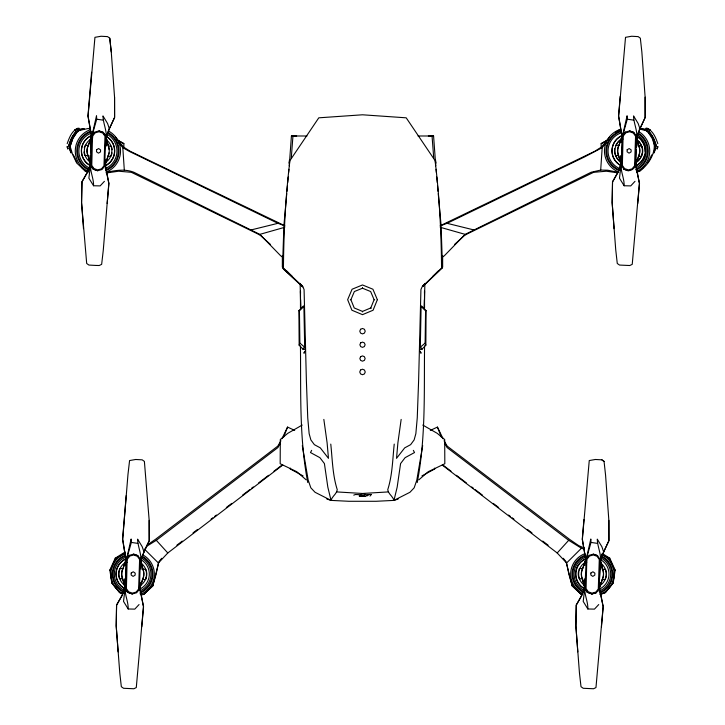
<?xml version="1.0" encoding="UTF-8"?>
<svg xmlns="http://www.w3.org/2000/svg" width="725" height="725" viewBox="0 0 725 725"><rect width="100%" height="100%" fill="white"/><g stroke="black" fill="none" stroke-linecap="round" stroke-linejoin="round"><path stroke-width="1.09" d="M300.44 345.907C300.984 391.473 299.135 437.719 307.772 482.533M300.467 308.243L300.485 291.233L300.513 293.362M442.64 255.807L442.649 266.873M425.847 345.182L426.083 310.663L421.742 306.167L421.343 306.666L425.584 310.798L425.122 343.142L425.847 345.182L421.941 349.323L419.684 349.414M104.418 181.332L100.15 185.899L93.552 185.754C93.851 177.398 88.704 169.487 91.024 160.959M139.055 604.559L134.787 609.127L128.189 608.982C128.488 600.626 123.332 592.715 125.652 584.187M598.732 604.559L594.464 609.127L587.857 608.982C588.156 600.626 583.009 592.715 585.329 584.187M635.009 181.332L630.741 185.899L624.134 185.754C624.433 177.398 619.286 169.487 621.606 160.959M123.83 147.864L123.884 143.641L117.214 139.88M424.406 299.742L424.297 308.252L424.877 283.412M424.487 293.362L424.515 291.233L424.533 308.243M323.839 419.403L327.102 442.794L328.47 458.336L320.305 447.869L314.369 444.661L310.862 439.903L309.149 433.677L307.744 417.872L306.394 380.888L304.074 289.52L302.914 286.91L283.43 268.051C283.747 232.154 285.568 196.23 289.937 160.587L318.792 117.822L362.5 114.795L406.208 117.822L435.063 160.587C439.432 196.23 441.253 232.154 441.57 268.051L422.086 286.91L420.926 289.52L418.606 380.888L417.256 417.872L415.851 433.677L414.138 439.903L410.631 444.661L404.695 447.869L396.53 458.336L397.898 442.794L401.161 419.403M421.116 305.941L420.273 348.19M286.747 193.638L283.946 225.158L282.478 267.733L302.171 286.475L302.207 285.759L299.76 283.466M90.471 142.272L90.552 139.019L91.685 135.557M104.672 166.079L105.778 136.037L103.258 132.412L99.044 130.917L94.658 132.113C86.782 140.704 92.863 155.014 90.87 165.608L93.38 169.233L97.603 170.728L101.989 169.523L104.744 166.079L105.941 162.608L106.022 159.364M125.108 565.5L125.18 562.256L126.322 558.785M139.68 588.446L140.578 585.845L140.659 582.592M584.776 565.5L584.857 562.256L585.999 558.785L582.673 568.608A11.355 9.987 -88 0 0 582.32 578.795L584.794 587.948M599.357 588.446L600.255 585.845L600.336 582.592M621.053 142.272L621.135 139.019L622.277 135.557M628.185 170.728L623.971 169.233L628.185 170.728C633.985 170.828 637.039 164.521 636.613 159.364M90.009 155.639L89.764 162.056L90.48 164.711L88.015 155.567A11.355 9.987 -88 0 1 88.359 145.381L91.749 135.557M91.577 139.055L90.942 165.608L93.462 169.233L97.676 170.728M106.484 145.997L106.729 139.581L106.013 136.916M124.646 578.867L124.392 585.283L125.117 587.948M125.416 585.32L126.603 558.794L129.358 555.35L126.531 558.785L126.132 562.283L125.579 588.836L128.089 592.461L132.312 593.956L128.017 592.461L125.579 588.836M141.121 569.225L141.366 562.808L140.65 560.153M584.323 578.867L584.069 585.283L584.839 587.948M600.164 562.772L598.986 589.307L596.222 592.751L591.908 593.956L587.694 592.461L585.175 588.836L585.021 585.32L586.28 558.794L588.963 555.35L593.349 554.145L597.572 555.64L593.349 554.145M600.789 569.225L601.043 562.808L600.318 560.153L602.529 569.288A12.397 12.388 -88.1 0 1 602.176 579.474L605.176 579.583A12.107 12.098 -88 0 0 605.529 569.388L602.529 569.288M620.6 155.639L620.346 162.056L621.062 164.711M624.044 169.233L621.452 165.608L622.485 135.557L625.24 132.113L629.626 130.917L633.849 132.412L636.36 136.037L635.725 162.581M621.37 162.092L622.558 135.566L625.24 132.113M636.106 149.422L635.336 166.079M636.178 147.229L636.441 139.544M637.067 145.997L637.32 139.581L636.595 136.916M441.706 257.593L444.362 255.744L465.16 234.365L591.183 172.242L600.69 170.085L602.194 147.664L606.916 142M289.248 165.826L291.423 135.992L296.625 135.992M291.269 158.095L292.954 135.992M599.874 563.932L600.282 560.697L603.254 552.767L608.891 540.778L608.855 520.387L605.574 475.192L604.061 461.417L601.877 459.84L595.37 459.478L589.253 460.556L582.374 539.273L586.162 562.382M636.151 140.704L636.559 137.469L639.532 129.539L645.168 117.55L645.132 97.159L641.852 51.964L640.338 38.189L638.145 36.612L631.647 36.25L625.521 37.328L618.652 116.045L622.44 139.155M105.569 140.704L105.977 137.469L108.94 129.539L114.586 117.55L114.55 97.159L111.26 51.964L109.765 38.189L107.563 36.612L101.056 36.25L94.939 37.328L88.069 116.045L91.685 136.925L96.706 119.199L96.507 115.773L91.685 136.925M91.595 72.282L87.961 116.036L91.586 136.925A7.286 7.286 0 0 0 91.531 139.173M140.342 562.854L143.577 552.767L149.223 540.778L149.178 520.387L144.393 461.417L142.2 459.84L135.693 459.478L129.576 460.556L127.962 474.567L122.697 539.273L126.485 562.382M126.232 495.51L122.588 539.264L124.374 550.683M104.808 161.412L108.813 183.416L103.267 250.324L101.654 264.344L99.216 265.522L95.519 265.423L88.921 265.06L86.683 263.474L81.562 202.719L81.934 181.767L87.453 172.124L90.471 164.203L90.87 160.959M125.507 584.187L125.099 587.431L122.09 595.352L116.562 604.994L116.199 625.956L119.779 672.927L121.329 686.702L123.567 688.288L133.853 688.75L136.291 687.572L143.45 606.644L139.526 585.755M394.228 444.099C392.606 459.315 392.442 475.047 387.739 489.701C388.274 493.988 392.868 496.253 393.974 500.395L398.215 498.981M585.184 584.187L584.776 587.431L581.767 595.352L576.239 604.994L575.877 625.956L579.447 672.927L581.006 686.702L583.235 688.288L593.53 688.75L595.968 687.572L603.118 606.644L599.194 585.755M635.472 162.527L639.396 183.416L632.236 264.344L629.798 265.522L619.513 265.06L617.274 263.474L615.724 249.699L612.154 202.719L612.516 181.767L618.044 172.124L620.953 164.203L621.461 160.959M430.306 430.387L437.438 427.088L443.057 438.761M583.933 519.607L582.266 539.264L585.891 560.153A7.286 7.286 0 0 0 586.072 563.488M620.21 96.38L618.543 116.036L622.168 136.925A7.286 7.286 0 0 0 622.349 140.26M107.164 203.535L108.913 183.416L104.862 164.729A7.286 7.286 0 0 0 104.907 162.491M141.792 626.763L143.55 606.644L139.599 587.975M637.746 203.535L639.504 183.416L635.444 164.729M601.469 626.763L603.227 606.644L599.167 587.966M286.946 191.382L287.435 185.808M287.734 182.51L288.215 177.009M288.613 172.604L288.903 169.306M104.772 165.2L105.071 162.581M132.24 593.956L136.626 592.751L139.381 589.307L140.405 559.265L137.823 555.64L133.599 554.145L137.895 555.64M139.381 589.307L139.78 585.818M585.809 562.283L586.28 558.794M599.058 589.307L600.246 562.781L600.01 559.265L597.491 555.64M600.363 594.455L605.438 592.642L613.114 582.972L614.655 569.986L608.982 558.404L601.678 554.072M105.714 140.713C107.925 132.186 103.14 124.265 102.968 115.918L107.572 123.486L109.357 128.769L106.176 137.424M140.351 563.941C142.562 555.423 137.777 547.493 137.605 539.146L142.209 546.713L143.985 551.997L140.813 560.652M636.305 140.713C638.517 132.186 633.722 124.265 633.55 115.918L638.154 123.486L639.939 128.769L636.768 137.424M600.028 563.941C602.239 555.423 597.445 547.493 597.273 539.146L601.877 546.713L603.662 551.997L600.49 560.652M422.684 445.603L416.821 480.095L414.165 487.825L409.942 492.284L393.974 500.395L376.13 501.283L348.87 501.283L331.026 500.395L326.785 498.981M600.98 593.929L605.139 592.597L613.205 583.099L615.135 570.049L609.798 558.205L602.548 553.655M288.931 163.143L289.483 160.044M282.75 465.06L167.801 552.976L158.413 562.999L156.083 574.399L152.667 586.19L143.731 594.446L141.556 594.908M302.316 445.603L308.179 480.095L310.835 487.825L315.058 492.284L331.026 500.395C332.132 496.253 336.726 493.988 337.261 489.701C332.558 475.047 332.394 459.315 330.772 444.099M641.072 128.624C649.464 128.126 654.34 138.185 656.179 145.462L653.914 152.984L654.349 151.815M393.974 500.395L397.173 487.127L400.59 463.565L405.103 457.665L414.528 452.545L413.341 450.352M152.667 586.19L158.965 561.639L161.729 558.295M654.675 151.353L656.179 145.462M645.159 130.192L645.395 129.322L649.111 131.578L653.27 137.813L656.207 145.544M131.334 542.427L126.322 560.162L131.134 539.001L131.334 542.427L137.786 543.369M627.288 119.199L622.277 136.925L627.089 115.773L627.288 119.199L633.741 120.142M591.011 542.427L585.999 560.162L590.812 539.001L591.011 542.427L597.463 543.369M70.325 151.353L68.821 145.462C70.66 138.185 75.536 128.126 83.928 128.624M639.232 129.032L645.694 130.446C661.871 141.683 652.618 161.865 639.677 171.163L636.758 171.997M654.865 149.305L655.318 147.8M141.683 582.61L142.698 579.483A11.355 9.679 -88 0 0 143.052 569.288L141.366 562.808M67.198 143.623C69.283 137.813 71.784 130.591 78.137 128.298L74.72 130.11L77.811 128.325M126.386 558.785L122.996 568.608A11.355 9.987 -88 0 0 122.643 578.795L125.162 587.948M141.565 582.61L139.49 588.437M294.694 430.387L287.562 427.088L283.412 437.556M622.331 135.557L618.951 145.381A11.355 9.987 -88 0 0 618.597 155.567L620.845 163.832M657.185 148.833L657.811 146.985M107.998 156.256L104.862 165.209M105.941 162.608L108.07 156.256A11.355 9.679 -88 0 0 108.415 146.06L106.729 139.581M140.578 585.845L142.508 579.474A12.397 12.388 -88.1 0 0 142.852 569.288L140.568 560.144M638.58 156.256L635.444 165.209M636.532 162.608L638.653 156.256A11.355 9.679 -88 0 0 639.006 146.06L637.32 139.581M602.303 579.483L599.167 588.437M600.255 585.845L602.375 579.483A11.355 9.679 -88 0 0 602.729 569.288L601.043 562.808M88.242 171.997L85.323 171.163L76.66 162.953L72.491 154.198L70.126 146.314L72.872 138.366L76.406 132.892L79.306 130.446L87.915 128.561L90.163 128.651M90.552 139.019L88.359 145.381L85.233 145.272M125.18 562.256L122.996 568.608L119.861 568.5A12.107 12.098 -88 0 0 119.516 578.695L122.643 578.795L124.392 585.283M621.135 139.019L618.942 145.381L615.815 145.272M584.857 562.256L582.664 568.608L579.538 568.5A12.107 12.098 -88 0 0 578.84 570.185M299.153 345.182L299.878 343.142L299.416 310.798L303.657 306.666L303.258 306.167L298.917 310.663L299.153 345.182L303.059 349.323L305.316 349.414M304.554 351.616L303.965 353.256L304.998 351.072M68.793 145.544L71.73 137.813L75.889 131.578L79.605 129.322L79.841 130.192M614.066 228.647L612.163 202.719L612.553 181.93L617.709 172.903L621.144 164.249L619.476 178.178L624.134 185.754M290.426 468.114L290.181 468.921L303.077 475.908M370.774 307.953L374.109 299.724L370.638 291.541L362.5 288.206L354.362 291.541L350.891 299.724L354.226 307.953L362.5 311.415L370.774 307.953L371.155 308.324M417.228 482.533C425.865 437.719 424.016 391.473 424.56 345.907M653.732 152.259L654.648 150.048M122.978 593.603L119.861 592.597L111.795 583.099L109.865 570.049L115.203 558.205L125.171 551.952M109.357 128.769L114.586 117.432L114.55 97.159M143.985 551.997L149.223 540.66L149.187 520.387M639.939 128.769L645.168 117.432L645.141 97.159M603.662 551.997L608.891 540.66L608.864 520.387M647.969 162.663L651.666 154.887M122.607 593.73L119.562 592.642L111.886 582.972L110.345 569.986L116.018 558.404L125.144 552.985M280.938 440.782L277.757 446.156L155.512 539.309L147.202 545.001M281.943 438.761L287.562 427.088M303.059 349.323L304.346 346.894L299.878 343.142M280.203 443.347L277.92 447.561L156.31 540.315L146.296 546.532M311.659 450.352L310.472 452.545L319.897 457.665L324.41 463.565L327.827 487.127L331.026 500.395M76.66 132.612L72.844 138.33L70.126 146.314M143.731 594.446L153.075 584.993M609.643 137.052L601.315 147.148L594.808 151.271L441.616 225.076M442.25 465.06L557.199 552.976L568.69 540.315L581.441 548.236L584.332 549.178M563.271 558.295L566.035 561.639L571.925 584.993L581.269 594.446L572.333 586.19L568.917 574.399L566.588 562.999L581.441 548.236M432.807 276.361L438.861 270.516M438.253 193.638L441.054 225.158L442.522 267.733L422.829 286.475L422.793 285.759L425.24 283.466M418.833 479.841L428.248 471.685L444.824 463.746L444.697 439.531L437.175 433.296L422.775 425.058M436.441 272.935L438.761 270.751M367.439 495.809L368.808 494.532L371.562 494.441L371.109 494.858M370.665 495.574L369.949 496.009M360.851 495.238L361.467 494.695M638.879 171.626L643.582 167.267M454.548 244.443L464.381 235.553L467.698 233.686L593.621 172.314L606.372 171.209L617.682 172.822M360.66 494.686L355.35 494.522L353.764 495.148M425.122 343.142L420.654 346.894L421.941 349.323M615.743 132.331L620.21 129.277M176.864 545.2L182.256 541.086M193.049 532.866L197.544 529.44M211.038 519.163L212.833 517.786M214.636 516.418L216.431 515.049M226.327 507.509L231.719 503.404M242.513 495.175L249.708 489.692M251.502 488.324L253.306 486.955M258.698 482.841L268.585 475.31M273.987 471.196L281.182 465.713M76.877 131.76L78.753 130.5M421.923 475.908L434.819 468.921L434.574 468.114M602.194 147.664L584.468 156.972L447.053 223.309L440.093 225.937M601.17 147.864L601.116 143.641L607.786 139.88M302.225 425.058L287.825 433.296L280.303 439.531L280.176 463.746L296.752 471.685L306.167 479.841M601.116 143.641L607.931 139.898M363.343 495.556L361.104 495.8M75.581 129.621L79.143 128.243L75.282 129.775M441.57 268.051L442.522 267.733M365.853 496.217L368.019 494.677L365.264 494.677L363.678 495.882L359.346 496.435L364.403 496.407A2.655 0.562 0 0 0 365.119 496.344L365.509 496.29M106.312 172.396C115.402 170.375 124.791 168.689 133.817 172.242L259.84 234.365L284.726 227.297M129.286 555.35L133.672 554.145M591.908 593.956L596.222 592.751M425.584 310.798L426.083 310.663M608.982 558.404L609.798 558.205M250.741 230.024L277.947 223.309L284.907 225.937M79.687 129.875L84.227 128.959M636.55 171.734L639.677 171.163M106.267 172.994L118.628 171.209L131.379 172.314L257.303 233.686L260.619 235.553L270.452 244.443M109.865 570.049L110.345 569.986M388.247 491.922L362.5 493.471L336.753 491.922M374.109 299.724L374.644 299.715M291.423 135.992L306.983 135.992M418.017 135.992L433.577 135.992L435.752 165.826M428.375 135.992L433.577 135.992M350.356 299.715L350.891 299.724M362.092 494.151L364.938 494.187M359.183 495.773L360.823 495.791M600.69 170.085L607.74 170.221L617.627 172.215M629.626 130.917L633.849 132.412M638.807 146.06L641.806 146.16A12.107 12.098 -88 0 1 641.453 156.355L638.453 156.247A12.397 12.388 -88.1 0 0 638.807 146.06L636.514 136.916M98.963 130.917L103.258 132.412M585.175 588.836L587.767 592.461L591.99 593.956M142.508 579.474L145.507 579.583A12.397 12.388 -88 0 0 146.124 577.934M103.186 132.412L105.778 136.037M111.224 146.16L108.215 146.06L107.78 143.931M140.333 559.265L140.496 562.772M142.852 569.288L145.852 569.388A12.107 12.098 -88 0 1 145.507 579.583M640.773 128.959L645.313 129.875M614.655 569.986L615.135 570.049M96.706 119.199L103.149 120.142M85.323 171.163L88.45 171.734M447.053 223.309L474.259 230.024M115.203 558.205L116.018 558.404M298.917 310.663L299.416 310.798M440.274 227.297L465.16 234.365M282.478 267.733L283.43 268.051M649.419 129.621L645.857 128.243L649.718 129.775M584.368 548.028L578.722 545.635L569.487 539.309L447.243 446.156L444.062 440.782M283.384 225.076L130.192 151.271L123.685 147.148L115.357 137.052M277.947 223.309L129.34 151.398L122.806 147.664L118.084 142M117.069 139.898L123.884 143.641M647.189 128.325C653.162 131.071 655.826 137.759 657.802 143.623M646.247 130.5L648.123 131.76M283.294 257.593L280.638 255.744L259.84 234.365M601.868 459.84L604.061 461.417M568.69 540.315L447.08 447.561L444.797 443.347M443.818 465.713L451.013 471.196M456.406 475.31L466.302 482.841M471.694 486.955L473.498 488.324M475.292 489.692L482.487 495.175M493.281 503.404L498.673 507.509M508.569 515.049L510.364 516.418M512.167 517.786L513.962 519.163M527.456 529.44L531.951 532.866M542.744 541.086L548.136 545.2M283.339 268.993L302.914 286.91M81.418 167.267L86.121 171.626M286.239 270.751L288.559 272.935M286.139 270.516L292.193 276.361M144.338 549.015L158.413 562.999M557.199 552.976L566.588 562.999M156.31 540.315L167.801 552.976M648.34 132.612L652.156 138.33L654.874 146.314M587.857 608.982L583.199 601.415L584.867 587.477L581.441 596.131L576.275 605.158L575.886 625.956L577.789 651.875M93.552 185.754L88.885 178.178L90.562 164.249L87.127 172.903L81.961 181.93L81.572 202.719L83.484 228.647M128.189 608.982L123.522 601.415L125.198 587.477L121.764 596.131L116.598 605.158L116.208 625.956L118.121 651.875M91.767 166.949L92.7 168.78L91.821 166.931M73.334 154.887L77.031 162.663M420.002 351.072L421.035 353.256L420.446 351.616M441.588 437.556L437.438 427.088M70.352 150.048L71.267 152.259M70.651 151.815L71.086 152.984L68.821 145.462M571.925 584.993L572.333 586.19M67.189 146.985L67.806 148.833M69.682 147.8L70.135 149.305M620.346 162.056L618.597 155.567L615.471 155.458A12.107 12.098 -88 0 1 614.682 148.725M584.069 585.283L582.32 578.795L579.193 578.695A12.107 12.098 -88 0 1 578.405 571.952M105.932 136.916L107.49 142.87M89.728 162.056L88.015 155.567L84.879 155.458A12.107 12.098 -88 0 1 83.982 151.933M435.517 160.044L436.069 163.143M109.756 38.189L111.26 51.964M436.097 169.306L436.387 172.604M436.785 177.009L437.266 182.51M437.565 185.808L438.054 191.382M432.046 135.992L433.731 158.095M122.806 147.664L124.31 170.085M105.705 136.028L105.859 139.544M282.351 266.873L282.36 255.807M300.123 283.412L300.703 308.252L300.594 299.742M304.727 348.19L303.884 305.941M362.5 287.671L362.5 288.206M362.5 311.415L362.5 311.949M126.395 563.488A7.286 7.286 0 0 1 126.213 560.162M122.516 578.795A12.397 12.388 -88 0 1 122.869 568.599M141.511 559.981A16.612 16.602 -88.1 0 1 139.653 589.171M124.773 588.664A16.612 16.602 -88.1 0 1 126.676 558.603M141.946 563.823A13.784 13.784 -88 0 1 141.221 584.939M125.035 585.51A13.784 13.784 -88 0 1 125.833 562.147M124.646 588.655A16.612 16.602 -87.9 0 1 126.549 558.594M142.834 554.915A21.741 21.741 0 0 1 140.351 594.409M122.398 593.286A21.741 21.741 0 0 1 124.881 553.782M141.882 556.039A20.3 20.3 0 0 1 139.834 593.059M123.35 592.153A20.3 20.3 0 0 1 125.389 555.132M637.112 134.805A19.058 19.058 0 0 1 636.124 167.801M619.739 168.59A19.058 19.058 0 0 1 621.742 132.72M637.828 133.654A20.409 20.409 0 0 1 635.807 169.469M619.213 169.84A20.409 20.409 0 0 1 621.361 131.424M638.988 131.76A22.629 22.629 0 0 1 636.595 171.544M618.833 172.079A22.629 22.629 0 0 1 620.419 129.394M638.199 133.038A21.125 21.125 0 0 1 636.115 170.121M618.942 170.502A21.125 21.125 0 0 1 621.162 130.736M107.572 133.038A20.409 20.409 0 0 1 105.787 169.84M89.193 169.469A20.409 20.409 0 0 1 91.024 131.796M140.976 557.806A18.306 18.306 0 0 1 140.007 590.848M124.256 590.386A18.306 18.306 0 0 1 126.105 556.99M141.574 556.655A19.611 19.611 0 0 1 140.532 592.035M123.658 591.537A19.611 19.611 0 0 1 125.642 555.776M601.542 555.984A20.3 20.3 0 0 1 599.702 593.032M583.226 592.207A20.3 20.3 0 0 1 585.066 555.169M601.233 556.601A19.611 19.611 0 0 1 600.409 591.99M583.534 591.591A19.611 19.611 0 0 1 585.32 555.812M600.644 557.761A18.306 18.306 0 0 1 598.986 591.174M584.123 590.431A18.306 18.306 0 0 1 585.782 557.018M601.904 554.553A21.741 21.741 0 0 1 599.91 594.491M581.994 593.186A21.741 21.741 0 0 1 584.857 553.71M108.315 130.926A22.629 22.629 0 0 1 106.167 172.079M88.405 171.544A22.629 22.629 0 0 1 90.598 129.594M107.907 132.403A21.125 21.125 0 0 1 106.058 170.502M88.885 170.121A21.125 21.125 0 0 1 90.788 131.116M106.928 134.225A19.058 19.058 0 0 1 105.261 168.59M89.773 168.245A19.058 19.058 0 0 1 90.543 133.436M87.879 155.567A12.397 12.388 -88 0 1 88.233 145.372M84.281 147.837A12.107 12.098 -88 0 1 84.852 146.097M111.541 147.012A12.107 12.098 -88 0 1 112.121 149.685M112.012 152.893A12.107 12.098 -88 0 1 110.871 156.355L107.871 156.247A12.397 12.388 -88.1 0 0 108.968 152.884M108.523 146.885A12.397 12.388 -88.1 0 1 109.085 149.486M106.04 136.255A16.612 16.602 -88.1 0 1 105.025 165.943M90.136 165.427A16.612 16.602 -88.1 0 1 92.048 135.367M107.318 140.596A13.784 13.784 -88 0 1 106.584 161.702M90.398 162.273A13.784 13.784 -88 0 1 91.196 138.91M106.747 136.744A16.612 16.602 -87.9 0 1 104.889 165.934M90.009 165.427A16.612 16.602 -87.9 0 1 91.921 135.367M618.47 155.567A12.397 12.388 -88 0 1 618.815 145.372M642.495 152.984A12.397 12.388 -88 0 1 642.069 154.706M636.623 136.255A16.612 16.602 -88.1 0 1 635.607 165.943M620.727 165.427A16.612 16.602 -88.1 0 1 622.63 135.367M637.9 140.596A13.784 13.784 -88 0 1 637.175 161.702M620.981 162.273A13.784 13.784 -88 0 1 621.787 138.91M638.507 141.248A13.784 13.784 -88 0 1 641.852 147.039M641.199 156.446A13.784 13.784 -88 0 1 637.828 161.086M619.395 161.095A13.784 13.784 -88 0 1 615.661 155.576M616.014 145.236A13.784 13.784 -88 0 1 620.12 139.988M637.338 136.744A16.612 16.602 -87.9 0 1 645.141 151.407M644.788 154.28A16.612 16.602 -87.9 0 1 638.779 163.922M638.009 164.493A16.612 16.602 -87.9 0 1 635.481 165.934M620.6 165.427A16.612 16.602 -87.9 0 1 622.503 135.367M582.193 578.795A12.397 12.388 -88 0 1 582.537 568.599M601.188 559.981A16.612 16.602 -88.1 0 1 599.33 589.171M584.45 588.664A16.612 16.602 -88.1 0 1 586.353 558.603M601.623 563.823A13.784 13.784 -88 0 1 600.898 584.939M584.703 585.51A13.784 13.784 -88 0 1 585.51 562.147M584.323 588.655A16.612 16.602 -87.9 0 1 586.226 558.594M92.438 139.091L91.776 165.382L93.996 168.59L97.73 169.904L101.536 168.843L103.974 165.798L104.989 136.264L102.76 133.056L99.035 131.742L95.22 132.802L92.782 135.847L92.438 139.091M96.57 149.776L96.507 151.788L98.455 153.165L100.503 151.924L100.567 149.912L98.618 148.534L96.57 149.776M127.074 562.319L126.404 588.609L128.633 591.817L132.358 593.132L136.173 592.071L138.611 589.026L139.617 559.492L137.397 556.283L133.663 554.969L129.857 556.03L127.419 559.075L127.074 562.319M131.207 573.004L131.134 575.016L133.092 576.393L135.131 575.152L135.203 573.14L133.246 571.771L131.207 573.004M586.743 562.319L586.081 588.609L588.301 591.817L592.035 593.132L595.85 592.071L598.288 589.026L599.294 559.492L597.074 556.283L593.34 554.969L589.534 556.03L587.096 559.075L586.743 562.319M590.884 573.004L590.812 575.016L592.769 576.393L594.808 575.152L594.881 573.14L592.923 571.771L590.884 573.004M623.02 139.091L622.358 165.382L624.578 168.59L628.312 169.904L632.127 168.843L634.565 165.798L635.571 136.264L633.351 133.056L629.617 131.742L625.811 132.802L623.373 135.847L623.02 139.091M627.161 149.776L627.089 151.788L629.046 153.165L631.085 151.924L631.158 149.912L629.2 148.534L627.161 149.776M657.747 146.622L657.14 148.761L657.747 146.622M360.524 370.049L359.745 372.007L360.588 373.937L362.5 374.707L364.412 373.937L365.246 372.007L364.476 370.049L362.5 369.206L360.524 370.049M377.353 299.697L373.085 310.228L362.5 314.659L351.915 310.228L347.647 299.697L352.078 289.23L362.5 284.961L372.922 289.23L377.353 299.697M360.579 329.268L359.781 331.189L360.579 333.11L362.5 333.908L364.421 333.11L365.219 331.189L364.421 329.268L362.5 328.47L360.579 329.268M360.651 342.889L359.881 344.737L360.651 346.586L362.5 347.347L364.349 346.586L365.119 344.737L364.349 342.889L362.5 342.118L360.651 342.889M360.624 356.673L359.854 358.54L360.624 360.407L362.5 361.177L364.376 360.407L365.146 358.54L364.376 356.673L362.5 355.903L360.624 356.673M650.008 129.893L646.863 128.298L650.008 129.893M587.014 592.008L586.081 590.177L587.023 591.99M127.337 592.008L126.404 590.177L127.355 591.99M67.86 148.761L67.253 146.622L67.86 148.761"/></g></svg>
